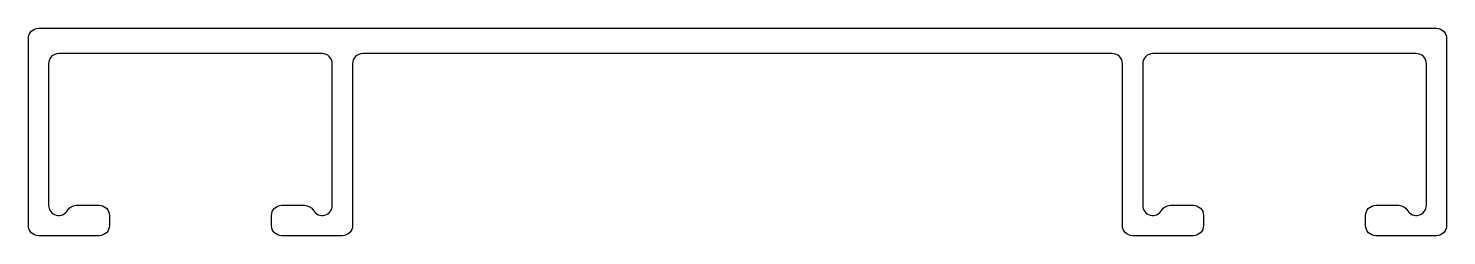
# Model space of a CAD drawing. Extents: x 78.5 to 148.5, y 209 to 219.2.
import ezdxf

# ---------------------------------------------------------------- set-up
doc = ezdxf.new("R2010")
doc.units = 0
doc.layers.get('0').update_dxf_attribs({"linetype": 'CONTINUOUS'})

msp = doc.modelspace()

# ---------------------------------------------------------------- linework, layer by layer
msp.add_lwpolyline([(94.969, 217.987, 0.414214), (94.469, 217.487), (94.469, 209.487, -0.414214), (93.969, 208.987), (90.969, 208.987, -0.414214), (90.469, 209.487), (90.469, 209.987, -0.414214), (90.969, 210.487), (92.103, 210.487, -0.267949), (92.536, 210.237, 0.767327), (93.469, 210.487), (93.469, 217.487, 0.414214), (92.969, 217.987), (79.969, 217.987, 0.414214), (79.469, 217.487), (79.469, 210.487, 0.767327), (80.402, 210.237, -0.267949), (80.835, 210.487), (81.969, 210.487, -0.414214), (82.469, 209.987), (82.469, 209.487, -0.414214), (81.969, 208.987), (78.969, 208.987, -0.414214), (78.469, 209.487), (78.469, 218.737, -0.414214), (78.969, 219.237), (147.969, 219.237, -0.414214), (148.469, 218.737), (148.469, 209.487, -0.414214), (147.969, 208.987), (144.969, 208.987, -0.414214), (144.469, 209.487), (144.469, 209.987, -0.414214), (144.969, 210.487), (146.103, 210.487, -0.267949), (146.536, 210.237, 0.767327), (147.469, 210.487), (147.469, 217.487, 0.414214), (146.969, 217.987), (133.969, 217.987, 0.414214), (133.469, 217.487), (133.469, 210.487, 0.767327), (134.402, 210.237, -0.267949), (134.835, 210.487), (135.969, 210.487, -0.414214), (136.469, 209.987), (136.469, 209.487, -0.414214), (135.969, 208.987), (132.969, 208.987, -0.414214), (132.469, 209.487), (132.469, 217.487, 0.414214), (131.969, 217.987)], format="xyb", close=True)

doc.saveas('drawing.dxf')
